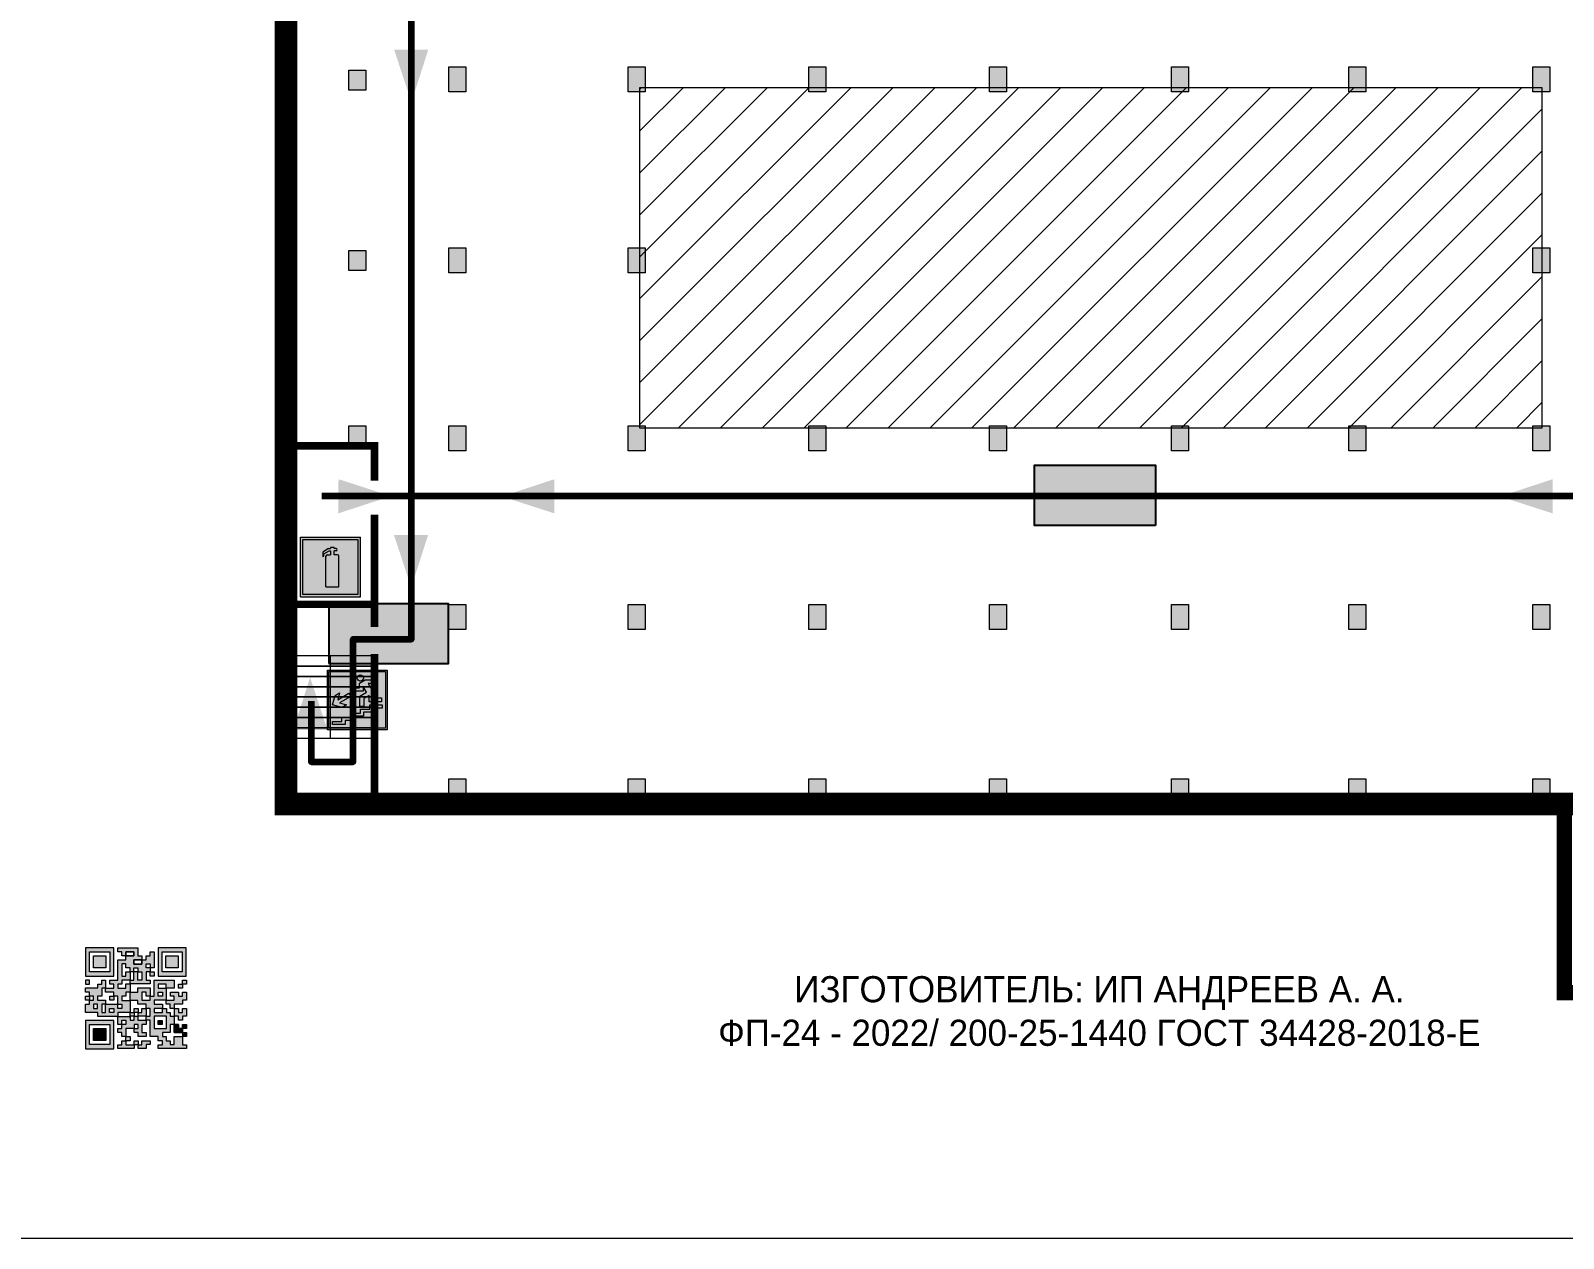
# Model space of a CAD drawing. Header units: millimetres. Extents: x 13810 to 67229, y 12374 to 21950.
# Drawn here: x 38777.9 to 38942, y 14154.1 to 14283.4 of the extents above; entities that cross this region are included whole.
import ezdxf

# ---------------------------------------------------------------- set-up
doc = ezdxf.new("R2010")
doc.units = ezdxf.units.MM
doc.layers.add('План_Штампы', color=7, linetype='Continuous')
doc.styles.add('обычный', font='arial.ttf')

# ---------------------------------------------------------------- blocks, each defined once
blk = doc.blocks.new('QR')
at = {"lineweight": 0}
h = blk.add_hatch(color=256, dxfattribs=at)
h.dxf.hatch_style = 1
h.paths.add_polyline_path([(9241.16, 2687.38), (9242.01, 2687.38), (9242.01, 2687.83), (9241.59, 2687.83), (9241.59, 2688.68), (9239.45, 2688.68), (9239.45, 2688.25), (9239.86, 2688.25), (9239.86, 2687.83), (9240.29, 2687.83), (9240.29, 2688.25), (9241.16, 2688.25), (9241.16, 2687.83), (9240.29, 2687.83), (9240.29, 2687.38), (9239.45, 2687.38), (9239.45, 2685.22), (9238.57, 2685.22), (9238.57, 2684.8), (9239.02, 2684.8), (9239.02, 2684.37), (9238.13, 2684.37), (9238.13, 2683.92), (9239.02, 2683.92), (9239.02, 2683.5), (9239.44, 2683.5), (9239.44, 2682.64), (9239.87, 2682.64), (9239.87, 2682.18), (9239.44, 2682.18), (9239.44, 2682.64), (9238.13, 2682.64), (9238.13, 2681.76), (9237.71, 2681.76), (9237.71, 2682.64), (9238.13, 2682.64), (9238.13, 2683.07), (9237.27, 2683.07), (9237.27, 2683.51), (9237.71, 2683.51), (9237.71, 2684.37), (9238.13, 2684.37), (9238.13, 2685.22), (9237.71, 2685.22), (9237.71, 2684.8), (9237.28, 2684.8), (9237.28, 2684.38), (9235.98, 2684.38), (9235.98, 2683.92), (9236.4, 2683.92), (9236.4, 2683.49), (9236.84, 2683.49), (9236.84, 2683.07), (9236.4, 2683.07), (9236.4, 2682.64), (9235.98, 2682.64), (9235.98, 2681.76), (9237.29, 2681.76), (9237.29, 2681.33), (9239.43, 2681.33), (9239.43, 2681.76), (9240.74, 2681.76), (9240.74, 2683.05), (9239.87, 2683.05), (9239.87, 2683.5), (9240.29, 2683.5), (9240.29, 2683.91), (9240.74, 2683.91), (9240.74, 2684.81), (9240.29, 2684.81), (9240.29, 2684.79), (9240.29, 2684.37), (9239.45, 2684.37), (9239.45, 2684.8), (9239.87, 2684.8), (9239.87, 2685.21), (9240.74, 2685.21), (9240.74, 2686.1), (9240.29, 2686.1), (9240.29, 2685.64), (9239.86, 2685.64), (9239.86, 2686.95), (9240.29, 2686.95), (9240.29, 2686.52), (9240.74, 2686.52), (9240.74, 2686.1), (9241.16, 2686.1), (9241.16, 2686.53), (9241.59, 2686.53), (9241.59, 2686.1), (9242.02, 2686.1), (9242.02, 2685.21), (9241.59, 2685.21), (9241.59, 2686.1), (9241.16, 2686.1), (9241.16, 2685.21), (9240.74, 2685.21), (9240.74, 2684.81), (9242.89, 2684.81), (9242.89, 2685.22), (9242.47, 2685.22), (9242.47, 2686.11), (9242.89, 2686.11), (9242.89, 2686.52), (9242.46, 2686.52), (9242.46, 2686.95), (9242.89, 2686.95), (9242.89, 2686.52), (9243.32, 2686.52), (9243.32, 2688.26), (9242.9, 2688.26), (9242.9, 2687.83), (9242.47, 2687.83), (9242.47, 2687.38), (9242.01, 2687.38), (9242.01, 2686.94), (9241.16, 2686.94)])
h.paths.add_polyline_path([(9239.02, 2682.18), (9239.02, 2681.76), (9238.54, 2681.76), (9238.54, 2682.18)], flags=16)
h.paths.add_polyline_path([(9237.27, 2682.65), (9237.27, 2682.19), (9236.83, 2682.19), (9236.83, 2682.65)], flags=16)
h = blk.add_hatch(color=256, dxfattribs=at)
h.dxf.hatch_style = 1
h.paths.add_polyline_path([(9238.15, 2687.83), (9236.83, 2687.83), (9236.83, 2686.52), (9238.15, 2686.52)], flags=0)
h.paths.add_polyline_path([(9239.01, 2685.65), (9239.01, 2688.68), (9235.98, 2688.68), (9235.98, 2685.65)])
h.paths.add_polyline_path([(9236.41, 2686.1), (9236.41, 2688.26), (9238.56, 2688.26), (9238.56, 2686.1)], flags=16)
h.paths.add_polyline_path([(9236.83, 2686.52), (9236.83, 2687.83), (9238.15, 2687.83), (9238.15, 2686.52)], flags=0)
h = blk.add_hatch(color=256, dxfattribs=at)
h.dxf.hatch_style = 1
h.paths.add_polyline_path([(9238.15, 2686.52), (9238.15, 2687.83), (9236.83, 2687.83), (9236.83, 2686.52)])
h.paths.add_polyline_path([(9245.91, 2686.52), (9245.91, 2687.83), (9244.59, 2687.83), (9244.59, 2686.52)], flags=0)
h.paths.add_polyline_path([(9246.77, 2685.65), (9246.77, 2688.68), (9243.74, 2688.68), (9243.74, 2685.65)])
h.paths.add_polyline_path([(9244.17, 2686.1), (9244.17, 2688.26), (9246.32, 2688.26), (9246.32, 2686.1)], flags=16)
h.paths.add_polyline_path([(9244.59, 2686.52), (9244.59, 2687.83), (9245.91, 2687.83), (9245.91, 2686.52)], flags=0)
h = blk.add_hatch(color=256, dxfattribs=at)
h.dxf.hatch_style = 1
h.paths.add_polyline_path([(9240.75, 2681.76), (9240.75, 2681.35), (9241.17, 2681.35), (9241.17, 2681.76)])
h.paths.add_polyline_path([(9241.6, 2682.18), (9241.17, 2682.18), (9241.17, 2681.76), (9241.6, 2681.76)])
h.paths.add_polyline_path([(9242.47, 2681.34), (9242.47, 2682.19), (9242.02, 2682.19), (9242.02, 2681.76), (9241.6, 2681.76), (9241.6, 2681.34)])
h.paths.add_polyline_path([(9239.87, 2678.3), (9239.44, 2678.3), (9239.44, 2677.89), (9241.17, 2677.89), (9241.17, 2678.3), (9240.28, 2678.3), (9240.28, 2678.73), (9239.87, 2678.73)])
h.paths.add_polyline_path([(9240.75, 2678.73), (9240.75, 2679.19), (9240.28, 2679.19), (9240.28, 2678.73)])
h.paths.add_polyline_path([(9241.6, 2678.73), (9241.17, 2678.73), (9241.17, 2678.3), (9241.6, 2678.3)])
h.paths.add_polyline_path([(9242.02, 2678.3), (9241.6, 2678.3), (9241.6, 2677.89), (9242.48, 2677.89), (9242.48, 2678.31), (9242.9, 2678.31), (9242.9, 2678.73), (9242.02, 2678.73)])
h.paths.add_polyline_path([(9246.36, 2684.37), (9246.36, 2684.79), (9245.93, 2684.79), (9245.93, 2684.37)])
h.paths.add_polyline_path([(9246.78, 2685.2), (9246.36, 2685.2), (9246.36, 2684.79), (9246.78, 2684.79)])
h.paths.add_polyline_path([(9245.91, 2687.83), (9244.59, 2687.83), (9244.59, 2686.52), (9245.91, 2686.52)])
h = blk.add_hatch(color=256, dxfattribs=at)
h.dxf.hatch_style = 1
h.paths.add_polyline_path([(9243.32, 2686.11), (9242.89, 2686.11), (9242.89, 2685.64), (9243.32, 2685.64)])
h.paths.add_polyline_path([(9239.02, 2683.07), (9239.02, 2683.5), (9238.56, 2683.5), (9238.56, 2683.07)])
h.paths.add_polyline_path([(9236.4, 2684.8), (9236.4, 2685.22), (9235.98, 2685.22), (9235.98, 2684.8)])
h.paths.add_polyline_path([(9236.4, 2683.07), (9236.4, 2683.49), (9235.98, 2683.49), (9235.98, 2683.07)])
h = blk.add_hatch(color=256, dxfattribs=at)
h.dxf.hatch_style = 1
h.paths.add_polyline_path([(9243.32, 2682.64), (9243.32, 2683.07), (9244.62, 2683.07), (9244.62, 2684.37), (9243.74, 2684.37), (9243.74, 2684.8), (9244.62, 2684.8), (9244.62, 2684.37), (9245.48, 2684.37), (9245.48, 2685.22), (9243.32, 2685.22), (9243.32, 2683.5), (9242.89, 2683.5), (9242.89, 2683.06), (9242.01, 2683.06), (9242.01, 2683.91), (9242.47, 2683.91), (9242.47, 2683.5), (9242.89, 2683.5), (9242.89, 2684.38), (9241.59, 2684.38), (9241.59, 2683.91), (9240.74, 2683.91), (9240.74, 2683.05), (9241.59, 2683.05), (9241.59, 2682.64), (9242.47, 2682.64), (9242.47, 2682.19), (9242.91, 2682.19), (9242.91, 2681.34), (9242.48, 2681.34), (9242.48, 2680.91), (9242.91, 2680.91), (9242.91, 2679.17), (9243.75, 2679.17), (9243.75, 2678.73), (9244.2, 2678.73), (9244.2, 2678.3), (9243.75, 2678.3), (9243.75, 2677.88), (9246.78, 2677.88), (9246.78, 2678.3), (9246.35, 2678.3), (9246.35, 2679.19), (9245.48, 2679.19), (9245.48, 2678.31), (9245.05, 2678.31), (9245.05, 2678.73), (9244.62, 2678.73), (9244.62, 2679.19), (9244.2, 2679.19), (9244.2, 2679.61), (9245.05, 2679.61), (9245.05, 2680.46), (9245.48, 2680.46), (9245.48, 2681.34), (9245.04, 2681.34), (9245.04, 2681.76), (9244.63, 2681.76), (9244.63, 2682.19), (9244.21, 2682.19), (9244.21, 2681.76), (9243.32, 2681.76), (9243.32, 2682.19), (9244.21, 2682.19), (9244.21, 2682.64)])
h.paths.add_polyline_path([(9243.75, 2683.49), (9243.75, 2683.92), (9244.21, 2683.92), (9244.21, 2683.49)], flags=16)
h.paths.add_polyline_path([(9243.32, 2681.34), (9244.63, 2681.34), (9244.63, 2680.04), (9243.32, 2680.04)], flags=16)
h.paths.add_polyline_path([(9243.76, 2680.89), (9244.18, 2680.89), (9244.18, 2680.48), (9243.76, 2680.48)], flags=0)
h = blk.add_hatch(color=256, dxfattribs=at)
h.dxf.hatch_style = 1
h.paths.add_polyline_path([(9246.36, 2683.07), (9246.78, 2683.07), (9246.78, 2683.92), (9246.36, 2683.92), (9246.36, 2683.49), (9245.92, 2683.49), (9245.92, 2683.92), (9245.06, 2683.92), (9245.06, 2683.49), (9245.48, 2683.49), (9245.48, 2683.07), (9244.62, 2683.07), (9244.62, 2682.65), (9245.05, 2682.65), (9245.05, 2682.18), (9245.48, 2682.18), (9245.48, 2682.65), (9246.36, 2682.65)])
h.paths.add_polyline_path([(9246.78, 2682.18), (9246.36, 2682.18), (9246.36, 2681.75), (9245.92, 2681.75), (9245.92, 2682.18), (9245.48, 2682.18), (9245.48, 2681.34), (9245.48, 2681.34), (9245.94, 2681.34), (9245.94, 2680.91), (9246.36, 2680.91), (9246.36, 2681.34), (9246.78, 2681.34)])
h = blk.add_hatch(color=256, dxfattribs=at)
h.dxf.hatch_style = 1
h.paths.add_polyline_path([(9235.98, 2680.9), (9235.98, 2677.86), (9239.02, 2677.86), (9239.02, 2680.9)])
h.paths.add_polyline_path([(9238.57, 2680.48), (9238.57, 2678.32), (9236.41, 2678.32), (9236.41, 2680.48)], flags=16)
h.paths.add_polyline_path([(9238.15, 2680.05), (9238.15, 2678.74), (9236.83, 2678.74), (9236.83, 2680.05)], flags=0)
h = blk.add_hatch(color=256, dxfattribs=at)
h.dxf.hatch_style = 1
h.paths.add_polyline_path([(9242.02, 2680.46), (9242.48, 2680.46), (9242.48, 2680.91), (9241.58, 2680.91), (9241.58, 2681.35), (9241.17, 2681.35), (9241.17, 2680.91), (9240.75, 2680.91), (9240.75, 2681.33), (9239.43, 2681.33), (9239.43, 2680.46), (9239.86, 2680.46), (9239.86, 2680.92), (9240.3, 2680.92), (9240.3, 2680.46), (9239.86, 2680.46), (9239.86, 2680.04), (9239.44, 2680.04), (9239.44, 2679.62), (9239.86, 2679.62), (9239.86, 2679.19), (9240.29, 2679.19), (9240.29, 2680.03), (9241.18, 2680.03), (9241.18, 2680.47), (9241.6, 2680.47), (9241.6, 2680.03), (9241.18, 2680.03), (9241.18, 2679.61), (9241.6, 2679.61), (9241.6, 2679.19), (9242.47, 2679.19), (9242.47, 2679.6), (9242.02, 2679.6)])
h = blk.add_hatch(color=256, dxfattribs=at)
h.dxf.hatch_style = 1
h.paths.add_polyline_path([(9244.18, 2680.48), (9244.18, 2680.89), (9243.76, 2680.89), (9243.76, 2680.48)])
h = blk.add_hatch(color=256, dxfattribs=at)
h.dxf.hatch_style = 1
h.paths.add_polyline_path([(9238.15, 2680.05), (9236.83, 2680.05), (9236.83, 2678.74), (9238.15, 2678.74)])
h = blk.add_hatch(color=256, dxfattribs=at)
h.dxf.hatch_style = 1
h.paths.add_polyline_path([(9245.93, 2680.04), (9245.93, 2680.46), (9245.48, 2680.46), (9245.48, 2679.62), (9246.35, 2679.62), (9246.35, 2680.04)])
h.paths.add_polyline_path([(9246.78, 2680.04), (9246.78, 2680.46), (9246.35, 2680.46), (9246.35, 2680.04)])
h.paths.add_polyline_path([(9246.78, 2679.18), (9246.78, 2679.62), (9246.35, 2679.62), (9246.35, 2679.18)])
for points in [[(9237.71, 2685.22), (9238.13, 2685.22), (9238.13, 2684.37), (9237.71, 2684.37), (9237.71, 2683.51), (9237.27, 2683.51), (9237.27, 2683.07), (9238.13, 2683.07), (9238.13, 2682.64), (9237.71, 2682.64), (9237.71, 2681.76), (9238.13, 2681.76), (9238.13, 2682.64), (9239.44, 2682.64), (9239.44, 2683.5), (9239.02, 2683.5), (9239.02, 2683.07), (9238.56, 2683.07), (9238.56, 2683.5), (9239.02, 2683.5), (9239.02, 2683.92), (9238.13, 2683.92), (9238.13, 2684.37), (9239.02, 2684.37), (9239.02, 2684.8), (9238.57, 2684.8), (9238.57, 2685.22), (9239.45, 2685.22), (9239.45, 2687.38), (9240.29, 2687.38), (9240.29, 2687.83), (9239.86, 2687.83), (9239.86, 2688.25), (9239.45, 2688.25), (9239.45, 2688.68), (9241.59, 2688.68), (9241.59, 2687.83), (9242.01, 2687.83), (9242.01, 2687.38), (9242.47, 2687.38), (9242.47, 2687.83), (9242.9, 2687.83), (9242.9, 2688.26), (9243.32, 2688.26), (9243.32, 2686.52), (9242.89, 2686.52), (9242.89, 2686.11), (9243.32, 2686.11), (9243.32, 2685.64), (9242.89, 2685.64), (9242.89, 2686.11), (9242.47, 2686.11), (9242.47, 2685.22), (9242.89, 2685.22), (9242.89, 2684.81), (9240.74, 2684.81), (9240.74, 2683.91), (9241.59, 2683.91), (9241.59, 2684.38), (9242.89, 2684.38), (9242.89, 2683.5), (9242.47, 2683.5), (9242.47, 2683.91), (9242.01, 2683.91), (9242.01, 2683.06), (9242.89, 2683.06), (9242.89, 2683.5), (9243.32, 2683.5), (9243.32, 2685.22), (9245.48, 2685.22), (9245.48, 2684.37), (9244.62, 2684.37), (9244.62, 2683.07), (9245.48, 2683.07), (9245.48, 2683.49), (9245.06, 2683.49), (9245.06, 2683.92), (9245.92, 2683.92), (9245.92, 2683.49), (9246.36, 2683.49), (9246.36, 2683.92), (9246.78, 2683.92), (9246.78, 2683.07), (9246.36, 2683.07), (9246.36, 2682.65), (9245.48, 2682.65), (9245.48, 2682.18), (9245.92, 2682.18), (9245.92, 2681.75), (9246.36, 2681.75), (9246.36, 2682.18), (9246.78, 2682.18), (9246.78, 2681.34), (9246.36, 2681.34), (9246.36, 2680.91), (9245.94, 2680.91), (9245.94, 2681.34), (9245.48, 2681.34), (9245.48, 2680.46), (9245.93, 2680.46), (9245.93, 2680.04), (9246.35, 2680.04), (9246.35, 2680.46), (9246.78, 2680.46), (9246.78, 2680.04), (9246.78, 2680.04), (9246.35, 2680.04), (9246.35, 2679.62), (9246.78, 2679.62), (9246.78, 2679.18), (9246.35, 2679.18), (9246.35, 2678.3), (9246.78, 2678.3), (9246.78, 2677.88), (9243.75, 2677.88), (9243.75, 2678.3), (9244.2, 2678.3), (9244.2, 2678.73), (9243.75, 2678.73), (9243.75, 2679.17), (9242.91, 2679.17), (9242.91, 2680.91), (9242.48, 2680.91), (9242.48, 2680.46), (9242.02, 2680.46), (9242.02, 2679.6), (9242.47, 2679.6), (9242.47, 2679.19), (9241.6, 2679.19), (9241.6, 2679.61), (9241.18, 2679.61), (9241.18, 2680.03), (9240.29, 2680.03), (9240.29, 2679.19), (9240.75, 2679.19), (9240.75, 2678.73), (9240.28, 2678.73), (9240.28, 2678.3), (9241.17, 2678.3), (9241.17, 2678.73), (9241.6, 2678.73), (9241.6, 2678.3), (9242.02, 2678.3), (9242.02, 2678.73), (9242.9, 2678.73), (9242.9, 2678.31), (9242.48, 2678.31), (9242.48, 2677.89), (9241.6, 2677.89), (9241.6, 2678.3), (9241.17, 2678.3), (9241.17, 2677.89), (9239.44, 2677.89), (9239.44, 2678.3), (9239.87, 2678.3), (9239.87, 2678.73), (9240.28, 2678.73), (9240.28, 2679.19), (9240.29, 2679.19), (9239.86, 2679.19), (9239.86, 2679.62), (9239.44, 2679.62), (9239.44, 2680.04), (9239.86, 2680.04), (9239.86, 2680.46), (9239.43, 2680.46), (9239.43, 2681.33), (9237.29, 2681.33), (9237.29, 2681.76), (9235.98, 2681.76), (9235.98, 2682.64), (9236.4, 2682.64), (9236.4, 2683.07), (9235.98, 2683.07), (9235.98, 2683.49), (9236.4, 2683.49), (9236.4, 2683.92), (9235.98, 2683.92), (9235.98, 2684.38), (9237.28, 2684.38), (9237.28, 2684.8), (9237.71, 2684.8), (9237.71, 2685.22), (9237.92, 2685.22)], [(9240.74, 2686.1), (9240.74, 2686.52), (9240.29, 2686.52), (9240.29, 2686.95), (9239.86, 2686.95), (9239.86, 2685.64), (9240.29, 2685.64), (9240.29, 2686.1), (9240.74, 2686.1), (9240.74, 2686.52)], [(9240.74, 2685.21), (9239.87, 2685.21), (9239.87, 2684.8), (9239.45, 2684.8), (9239.45, 2684.37), (9240.29, 2684.37), (9240.29, 2684.79), (9240.29, 2684.81), (9240.74, 2684.81), (9240.74, 2685.21), (9239.87, 2685.21)], [(9244.62, 2684.37), (9244.62, 2684.8), (9243.74, 2684.8), (9243.74, 2684.37), (9244.62, 2684.37)], [(9240.74, 2683.05), (9240.74, 2681.76), (9239.43, 2681.76), (9239.43, 2681.33), (9240.75, 2681.33), (9240.75, 2681.35), (9240.75, 2680.91), (9241.17, 2680.91), (9241.17, 2681.35), (9241.58, 2681.35), (9241.58, 2680.91), (9242.48, 2680.91), (9242.48, 2681.34), (9242.91, 2681.34), (9242.91, 2682.19), (9242.47, 2682.19), (9242.47, 2682.64), (9241.59, 2682.64), (9241.59, 2683.05), (9240.74, 2683.05)], [(9240.74, 2683.91), (9240.29, 2683.91), (9240.29, 2683.5), (9239.87, 2683.5), (9239.87, 2683.05), (9240.74, 2683.05), (9240.74, 2683.91)], [(9244.62, 2683.07), (9243.32, 2683.07), (9243.32, 2682.64), (9244.21, 2682.64), (9244.21, 2682.19), (9243.32, 2682.19), (9243.32, 2681.76), (9244.21, 2681.76), (9244.21, 2682.19), (9244.63, 2682.19), (9244.63, 2681.76), (9245.04, 2681.76), (9245.04, 2681.34), (9245.48, 2681.34)], [(9245.48, 2682.18), (9245.05, 2682.18), (9245.05, 2682.65), (9244.62, 2682.65), (9244.62, 2683.07)], [(9239.86, 2680.46), (9239.86, 2680.92), (9240.3, 2680.92), (9240.3, 2680.46), (9239.86, 2680.46)], [(9241.6, 2681.76), (9242.02, 2681.76), (9242.02, 2682.19), (9242.47, 2682.19), (9242.47, 2681.34), (9241.6, 2681.34), (9241.6, 2681.76)], [(9245.48, 2682.18), (9245.48, 2681.34)], [(9245.48, 2680.46), (9245.05, 2680.46), (9245.05, 2679.61), (9244.2, 2679.61), (9244.2, 2679.19), (9244.62, 2679.19), (9244.62, 2678.73), (9245.05, 2678.73), (9245.05, 2678.31), (9245.48, 2678.31), (9245.48, 2679.19), (9246.35, 2679.19), (9246.35, 2679.07)], [(9246.35, 2679.62), (9245.48, 2679.62), (9245.48, 2680.46)], [(9245.48, 2680.46), (9245.48, 2679.62), (9246.35, 2679.62), (9246.35, 2680.04), (9245.93, 2680.04), (9245.93, 2680.46), (9245.48, 2680.46), (9245.48, 2679.62)], [(9246.35, 2679.62), (9246.35, 2679.18)]]:
    blk.add_lwpolyline(points, dxfattribs=at)
for points in [[(9235.98, 2685.65), (9239.01, 2685.65), (9239.01, 2688.68), (9235.98, 2688.68)], [(9236.41, 2688.26), (9238.56, 2688.26), (9238.56, 2686.1), (9236.41, 2686.1)], [(9236.83, 2687.83), (9238.15, 2687.83), (9238.15, 2686.52), (9236.83, 2686.52)], [(9240.29, 2687.83), (9241.16, 2687.83), (9241.16, 2688.25), (9240.29, 2688.25)], [(9240.29, 2688.25), (9241.16, 2688.25), (9241.16, 2687.83), (9240.29, 2687.83)], [(9243.74, 2685.65), (9246.77, 2685.65), (9246.77, 2688.68), (9243.74, 2688.68)], [(9244.17, 2688.26), (9246.32, 2688.26), (9246.32, 2686.1), (9244.17, 2686.1)], [(9244.59, 2687.83), (9245.91, 2687.83), (9245.91, 2686.52), (9244.59, 2686.52)], [(9241.16, 2686.1), (9240.74, 2686.1), (9240.74, 2685.21), (9241.16, 2685.21)], [(9242.01, 2687.38), (9241.16, 2687.38), (9241.16, 2686.94), (9242.01, 2686.94)], [(9241.16, 2687.38), (9242.01, 2687.38), (9242.01, 2686.94), (9241.16, 2686.94)], [(9241.16, 2686.53), (9241.59, 2686.53), (9241.59, 2686.1), (9241.16, 2686.1)], [(9241.59, 2686.1), (9242.02, 2686.1), (9242.02, 2685.21), (9241.59, 2685.21)], [(9242.89, 2686.52), (9242.46, 2686.52), (9242.46, 2686.95), (9242.89, 2686.95)], [(9235.98, 2684.8), (9236.4, 2684.8), (9236.4, 2685.22), (9235.98, 2685.22)], [(9245.93, 2684.79), (9246.36, 2684.79), (9246.36, 2684.37), (9245.93, 2684.37)], [(9246.36, 2685.2), (9246.78, 2685.2), (9246.78, 2684.79), (9246.36, 2684.79)], [(9236.4, 2683.07), (9236.84, 2683.07), (9236.84, 2683.49), (9236.4, 2683.49)], [(9236.83, 2682.19), (9237.27, 2682.19), (9237.27, 2682.65), (9236.83, 2682.65)], [(9239.44, 2682.64), (9239.87, 2682.64), (9239.87, 2682.18), (9239.44, 2682.18)], [(9243.75, 2683.92), (9244.21, 2683.92), (9244.21, 2683.49), (9243.75, 2683.49)], [(9235.98, 2677.86), (9239.02, 2677.86), (9239.02, 2680.9), (9235.98, 2680.9)], [(9238.54, 2682.18), (9239.02, 2682.18), (9239.02, 2681.76), (9238.54, 2681.76)], [(9240.75, 2681.76), (9241.17, 2681.76), (9241.17, 2681.35), (9240.75, 2681.35)], [(9241.17, 2682.18), (9241.6, 2682.18), (9241.6, 2681.76), (9241.17, 2681.76)], [(9243.32, 2680.04), (9244.63, 2680.04), (9244.63, 2681.34), (9243.32, 2681.34)], [(9243.76, 2680.89), (9244.18, 2680.89), (9244.18, 2680.48), (9243.76, 2680.48)], [(9236.41, 2680.48), (9238.57, 2680.48), (9238.57, 2678.32), (9236.41, 2678.32)], [(9236.83, 2680.05), (9238.15, 2680.05), (9238.15, 2678.74), (9236.83, 2678.74)], [(9241.18, 2680.03), (9241.6, 2680.03), (9241.6, 2680.47), (9241.18, 2680.47)]]:
    blk.add_lwpolyline(points, close=True, dxfattribs=at)
blk = doc.blocks.new('A$C7B4425F7')
at = {"true_color": 0xffffff}
blk.add_hatch(color=7, dxfattribs=at).paths.add_polyline_path([(0, 0), (-16, 0), (-16, -8), (0, -8)])
h = blk.add_hatch(color=126)
h.paths.add_polyline_path([(-0.2, -0.2), (-15.8, -0.2), (-15.8, -7.8), (-0.2, -7.8)])
h.paths.add_polyline_path([(-11.76, -2.03), (-11.76, -3.66), (-11.17, -3.66, -0.568275), (-11.17, -6.18), (-12.58, -6.18), (-12.58, -2.03)], flags=16)
h.paths.add_polyline_path([(-13.33, -4.12, -0.495768), (-13.59, -6.18), (-15.03, -6.18), (-15.03, -2.03), (-13.59, -2.03, -0.487973)], flags=16)
h.paths.add_polyline_path([(-10.25, -2.03), (-9.48, -2.03), (-9.48, -6.18), (-10.25, -6.18)], flags=16)
h.paths.add_polyline_path([(-13.84, -3.69), (-14.24, -3.69), (-14.24, -3.03), (-13.9, -3.03, -0.692621)], flags=0)
h.paths.add_polyline_path([(-9.15, -2.03), (-8.4, -2.03), (-8.04, -3.07), (-7.68, -2.03), (-6.93, -2.03), (-7.64, -4.1), (-6.93, -6.18), (-7.68, -6.18), (-8.04, -5.14), (-8.4, -6.18), (-9.15, -6.18), (-8.44, -4.1)], flags=16)
h.paths.add_polyline_path([(-11.76, -4.46), (-11.42, -4.46, -0.692621), (-11.36, -5.12), (-11.76, -5.12)], flags=0)
h.paths.add_polyline_path([(-13.9, -5.2), (-14.24, -5.2), (-14.24, -4.55), (-13.84, -4.55, -0.708038)], flags=0)
edge = h.paths.add_edge_path(flags=16)
edge.add_ellipse((-5.51, -4.08), major_axis=(0, 2.05), ratio=0.586184, start_angle=0, end_angle=360)
edge = h.paths.add_edge_path(flags=0)
edge.add_ellipse((-5.51, -4.08), major_axis=(0, 1.14), ratio=0.454828, start_angle=0, end_angle=360)
h.paths.add_polyline_path([(-4.13, -4.96, 0.377264), (-3.48, -4.52, 0.0555), (-3.16, -2.03), (-1.66, -2.03), (-1.66, -4.96), (-0.96, -4.96), (-0.96, -7.01), (-1.75, -7.01), (-1.75, -6.18), (-3.3, -6.18), (-3.3, -7.02), (-4.13, -7.02)], flags=16)
h.paths.add_polyline_path([(-2.73, -2.91), (-2.28, -2.91), (-2.28, -4.96), (-3.05, -4.96, 0.079136)], flags=0)
at = {"color": 126}
blk.add_lwpolyline([(-16, -8), (0, -8), (0, 0), (-16, 0)], close=True, dxfattribs=at)
blk = doc.blocks.new('вниз 3')
at = {"lineweight": 0, "true_color": 0xffffff}
h = blk.add_hatch(color=7, dxfattribs=at)
h.dxf.hatch_style = 1
h.paths.add_polyline_path([(40997.5, -4475.69), (40997.25, -4475.28), (40995.76, -4476.15), (40995.97, -4475.23), (40995.39, -4475.56), (40995.05, -4476.83), (40996.33, -4477.17), (40996.91, -4476.83), (40996, -4476.55)], flags=0)
h.paths.add_polyline_path([(40999.81, -4473.95), (41000.22, -4473.95), (41000.64, -4474.67), (41001.03, -4474.43), (41000.46, -4473.49), (41000.42, -4473.49), (40999.43, -4473.49), (40998.68, -4473.92), (40998.68, -4474.57), (40997.88, -4474.57), (40997.88, -4475), (40999.14, -4475), (40999.14, -4474.43), (40999.14, -4474.38), (40999.59, -4475.15), (40998.72, -4475.67), (40998.72, -4477.06), (40999.24, -4477.06), (40999.24, -4475.96), (40999.95, -4475.56), (40999.95, -4476.43), (41001.61, -4476.43), (41001.61, -4475.88), (41000.47, -4475.88), (41000.47, -4475.12)], flags=0)
h.paths.add_polyline_path([(40999.2, -4473.24, 1), (40998.35, -4473.24, 1)], flags=0)
h.paths.add_polyline_path([(41000.46, -4477.26), (41001.69, -4477.26), (41001.69, -4476.84), (41000.03, -4476.84), (41000.03, -4477.39), (40998.78, -4477.39), (40998.78, -4477.95), (40997.53, -4477.95), (40997.53, -4478.5), (40996.29, -4478.5), (40996.29, -4479.06), (40995.05, -4479.06), (40995.05, -4479.48), (40995.29, -4479.48), (40996.72, -4479.48), (40996.72, -4478.92), (40997.97, -4478.92), (40997.97, -4478.36), (40999.2, -4478.36), (40999.2, -4477.81), (41000.46, -4477.81)], flags=0)
h.paths.add_polyline_path([(41002.37, -4472.17), (40994.37, -4472.17), (40994.37, -4480.17), (41002.37, -4480.17)])
h.paths.add_polyline_path([(41002.16, -4479.96), (40994.57, -4479.96), (40994.57, -4472.37), (41002.16, -4472.37)], flags=16)
h.paths.add_polyline_path([(41001.61, -4475.88), (41001.61, -4476.43), (40999.95, -4476.43), (40999.95, -4475.56), (40999.24, -4475.96), (40999.24, -4477.06), (40998.72, -4477.06), (40998.72, -4475.67), (40999.59, -4475.15), (40999.14, -4474.38), (40999.14, -4474.43), (40999.14, -4475), (40997.88, -4475), (40997.88, -4474.57), (40998.68, -4474.57), (40998.68, -4473.92), (40999.43, -4473.49), (41000.42, -4473.49), (41000.46, -4473.49), (41001.03, -4474.43), (41000.64, -4474.67), (41000.22, -4473.95), (40999.81, -4473.95), (41000.47, -4475.12), (41000.47, -4475.88)], flags=0)
h.paths.add_polyline_path([(41001.69, -4476.84), (41001.69, -4477.26), (41000.46, -4477.26), (41000.46, -4477.81), (40999.2, -4477.81), (40999.2, -4478.36), (40997.97, -4478.36), (40997.97, -4478.92), (40996.72, -4478.92), (40996.72, -4479.48), (40995.05, -4479.48), (40995.05, -4479.06), (40996.29, -4479.06), (40996.29, -4478.5), (40997.53, -4478.5), (40997.53, -4477.95), (40998.78, -4477.95), (40998.78, -4477.39), (41000.03, -4477.39), (41000.03, -4476.84)], flags=0)
h.paths.add_polyline_path([(40998.35, -4473.24, -1), (40999.2, -4473.24, -1)], flags=0)
h.paths.add_polyline_path([(40997.5, -4475.69), (40996, -4476.55), (40996.91, -4476.83), (40996.33, -4477.17), (40995.05, -4476.83), (40995.39, -4475.56), (40995.97, -4475.23), (40995.76, -4476.15), (40997.25, -4475.28)], flags=0)
at = {"lineweight": 0}
h = blk.add_hatch(color=126, dxfattribs=at)
h.dxf.hatch_style = 1
h.paths.add_polyline_path([(41002.16, -4472.37), (40994.57, -4472.37), (40994.57, -4479.96), (41002.16, -4479.96)])
h.paths.add_polyline_path([(40995.97, -4475.23), (40995.76, -4476.15), (40997.25, -4475.28), (40997.5, -4475.69), (40996, -4476.55), (40996.91, -4476.83), (40996.33, -4477.17), (40995.05, -4476.83), (40995.39, -4475.56)], flags=16)
h.paths.add_polyline_path([(40997.88, -4474.57), (40998.68, -4474.57), (40998.68, -4473.92), (40999.43, -4473.49), (41000.42, -4473.49), (41000.46, -4473.49), (41001.03, -4474.43), (41000.64, -4474.67), (41000.22, -4473.95), (40999.81, -4473.95), (41000.47, -4475.12), (41000.47, -4475.88), (41001.61, -4475.88), (41001.61, -4476.43), (40999.95, -4476.43), (40999.95, -4475.56), (40999.24, -4475.96), (40999.24, -4477.06), (40998.72, -4477.06), (40998.72, -4475.67), (40999.59, -4475.15), (40999.14, -4474.38), (40999.14, -4474.43), (40999.14, -4475), (40997.88, -4475)], flags=16)
h.paths.add_polyline_path([(40998.35, -4473.24, -1), (40999.2, -4473.24, -1)], flags=16)
h.paths.add_polyline_path([(40997.53, -4477.95), (40998.78, -4477.95), (40998.78, -4477.39), (41000.03, -4477.39), (41000.03, -4476.84), (41001.69, -4476.84), (41001.69, -4477.26), (41000.46, -4477.26), (41000.46, -4477.81), (40999.2, -4477.81), (40999.2, -4478.36), (40997.97, -4478.36), (40997.97, -4478.92), (40996.72, -4478.92), (40996.72, -4479.48), (40995.05, -4479.48), (40995.05, -4479.06), (40996.29, -4479.06), (40996.29, -4478.5), (40997.53, -4478.5)], flags=16)
at = {"lineweight": 0, "true_color": 0xffffff}
h = blk.add_hatch(color=7, dxfattribs=at)
h.dxf.hatch_style = 1
h.paths.add_polyline_path([(40999.2, -4473.24, 1), (40998.35, -4473.24, 1)])
h.paths.add_polyline_path([(40999.81, -4473.95), (41000.22, -4473.95), (41000.64, -4474.67), (41001.03, -4474.43), (41000.46, -4473.49), (41000.42, -4473.49), (40999.43, -4473.49), (40998.68, -4473.92), (40998.68, -4474.57), (40997.88, -4474.57), (40997.88, -4475), (40999.14, -4475), (40999.14, -4474.43), (40999.14, -4474.38), (40999.59, -4475.15), (40998.72, -4475.67), (40998.72, -4477.06), (40999.24, -4477.06), (40999.24, -4475.96), (40999.95, -4475.56), (40999.95, -4476.43), (41001.61, -4476.43), (41001.61, -4475.88), (41000.47, -4475.88), (41000.47, -4475.12)])
h.paths.add_polyline_path([(40999.2, -4477.81), (41000.46, -4477.81), (41000.46, -4477.26), (41001.69, -4477.26), (41001.69, -4476.84), (41000.03, -4476.84), (41000.03, -4477.39), (40998.78, -4477.39), (40998.78, -4477.95), (40997.53, -4477.95), (40997.53, -4478.5), (40996.29, -4478.5), (40996.29, -4479.06), (40995.05, -4479.06), (40995.05, -4479.48), (40995.29, -4479.48), (40996.72, -4479.48), (40996.72, -4478.92), (40997.97, -4478.92), (40997.97, -4478.36), (40999.2, -4478.36)])
h.paths.add_polyline_path([(40997.5, -4475.69), (40997.25, -4475.28), (40995.76, -4476.15), (40995.97, -4475.23), (40995.39, -4475.56), (40995.05, -4476.83), (40996.33, -4477.17), (40996.91, -4476.83), (40996, -4476.55)])
at = {"color": 126, "lineweight": 0}
for points in [[(40994.37, -4472.17), (41002.37, -4472.17), (41002.37, -4480.17), (40994.37, -4480.17)], [(40994.57, -4472.37), (41002.16, -4472.37), (41002.16, -4479.96), (40994.57, -4479.96)]]:
    blk.add_lwpolyline(points, close=True, dxfattribs=at)
for points in [[(40999.14, -4474.43), (40999.14, -4475), (40997.88, -4475), (40997.88, -4474.57), (40998.68, -4474.57), (40998.68, -4473.92), (40999.43, -4473.49), (41000.42, -4473.49), (41000.46, -4473.49), (41001.03, -4474.43), (41000.64, -4474.67), (41000.22, -4473.95), (40999.81, -4473.95), (41000.47, -4475.12), (41000.47, -4475.88), (41001.61, -4475.88), (41001.61, -4476.43), (40999.95, -4476.43), (40999.95, -4475.56), (40999.24, -4475.96), (40999.24, -4477.06), (40998.72, -4477.06), (40998.72, -4475.67), (40999.59, -4475.15), (40999.14, -4474.38), (40999.14, -4474.43)], [(40995.05, -4476.83), (40995.39, -4475.56), (40995.97, -4475.23), (40995.76, -4476.15), (40997.25, -4475.28), (40997.5, -4475.69), (40996, -4476.55), (40996.91, -4476.83), (40996.33, -4477.17), (40995.05, -4476.83)], [(40995.29, -4479.48), (40995.05, -4479.48), (40995.05, -4479.06), (40996.29, -4479.06), (40996.29, -4478.5), (40997.53, -4478.5), (40997.53, -4477.95), (40998.78, -4477.95), (40998.78, -4477.39), (41000.03, -4477.39), (41000.03, -4476.84), (41001.69, -4476.84), (41001.69, -4477.26), (41000.46, -4477.26), (41000.46, -4477.81), (40999.2, -4477.81), (40999.2, -4478.36), (40997.97, -4478.36), (40997.97, -4478.92), (40996.72, -4478.92), (40996.72, -4479.48), (40995.05, -4479.48)]]:
    blk.add_lwpolyline(points, dxfattribs=at)
blk.add_circle((40998.77, -4473.24), 0.426, dxfattribs=at)
blk = doc.blocks.new('A$C32E8229D')
at = {"true_color": 0xffffff}
blk.add_hatch(color=7, dxfattribs=at).paths.add_polyline_path([(0, 0), (0, -8), (16, -8), (16, 0)])
h = blk.add_hatch(color=126)
h.paths.add_polyline_path([(0.2, -0.2), (15.8, -0.2), (15.8, -7.8), (0.2, -7.8)])
h.paths.add_polyline_path([(13.49, -2.05), (12.08, -2.05), (11.37, -2.63, 0.162397), (11.29, -2.84), (11.29, -3.63), (10.35, -3.63), (10.35, -4.05), (11.68, -4.05), (11.68, -3.48), (12.26, -4.28), (11.29, -5.1), (11.29, -6.78), (11.85, -6.78), (11.85, -5.44), (12.8, -4.64), (12.8, -5.94), (14.46, -5.94), (14.46, -5.39), (13.45, -5.39), (13.45, -3.97), (12.46, -2.59), (13.15, -2.59), (13.69, -3.34), (14.18, -3)], flags=16)
h.paths.add_polyline_path([(10.74, -1.82, 1), (11.8, -1.82, 1)], flags=16)
h.paths.add_polyline_path([(9.39, -3.59), (5.99, -3.59), (6.56, -3.03), (5.91, -3.03), (5.1, -3.83), (5.91, -4.64), (6.56, -4.64), (5.99, -4.09), (9.39, -4.09)], flags=16)
h.paths.add_polyline_path([(4.29, -1.08), (1.72, -1.08), (1.72, -6.6), (4.29, -6.6)], flags=16)
at = {"color": 126}
blk.add_lwpolyline([(16, -8), (0, -8), (0, 0), (16, 0)], close=True, dxfattribs=at)
blk = doc.blocks.new('A$C3AD82952')
at = {"true_color": 0xf5f5ff}
h = blk.add_hatch(color=7, dxfattribs=at)
h.dxf.hatch_style = 1
h.paths.add_polyline_path([(8.21, 8.73, 0.414214), (7.89, 9.05), (7.22, 9.05), (7.22, 9.92), (7.59, 9.92, 1), (7.57, 10.36), (7.22, 10.36), (7.22, 10.6), (6.43, 10.6), (6.43, 10.36), (6.01, 10.36), (4.74, 9.59), (4.74, 8.69), (4.98, 8.73), (4.98, 9.26), (6.12, 9.91), (6.43, 9.91), (6.43, 9.05), (5.76, 9.05, 0.414214), (5.44, 8.73), (5.44, 2.2), (8.21, 2.2)], flags=0)
h.paths.add_polyline_path([(12.8, 12.8), (0, 12.8), (0, 0), (12.8, 0)])
h.paths.add_polyline_path([(0.51, 12.29), (12.29, 12.29), (12.29, 0.51), (0.51, 0.51)], flags=16)
h.paths.add_polyline_path([(4.74, 9.59), (6.01, 10.36), (6.43, 10.36), (6.43, 10.6), (7.22, 10.6), (7.22, 10.36), (7.59, 10.36, -0.94586), (7.59, 9.92), (7.22, 9.92), (7.22, 9.05), (7.89, 9.05, -0.414214), (8.21, 8.73), (8.21, 2.2), (5.44, 2.2), (5.44, 8.73, -0.414214), (5.76, 9.05), (6.43, 9.05), (6.43, 9.91), (6.12, 9.91), (4.98, 9.26), (4.98, 8.73), (4.74, 8.69)], flags=0)
h = blk.add_hatch(color=242)
h.dxf.hatch_style = 1
h.paths.add_polyline_path([(12.29, 12.29), (0.51, 12.29), (0.51, 0.51), (12.29, 0.51)])
h.paths.add_polyline_path([(4.74, 8.69), (4.74, 9.59), (6.01, 10.36), (6.43, 10.36), (6.43, 10.6), (7.22, 10.6), (7.22, 10.36), (7.59, 10.36, -0.94586), (7.59, 9.92), (7.22, 9.92), (7.22, 9.05), (7.89, 9.05, -0.414214), (8.21, 8.73), (8.21, 2.2), (5.44, 2.2), (5.44, 8.73, -0.414214), (5.76, 9.05), (6.43, 9.05), (6.43, 9.91), (6.12, 9.91), (4.98, 9.26), (4.98, 8.73)], flags=16)
h = blk.add_hatch(color=7, dxfattribs=at)
h.dxf.hatch_style = 1
h.paths.add_polyline_path([(8.21, 8.73, 0.414214), (7.89, 9.05), (7.22, 9.05), (7.22, 9.92), (7.59, 9.92, 1), (7.57, 10.36), (7.22, 10.36), (7.22, 10.6), (6.43, 10.6), (6.43, 10.36), (6.01, 10.36), (4.74, 9.59), (4.74, 8.69), (4.98, 8.73), (4.98, 9.26), (6.12, 9.91), (6.43, 9.91), (6.43, 9.05), (5.76, 9.05, 0.414214), (5.44, 8.73), (5.44, 2.2), (8.21, 2.2)])
at = {"color": 242, "lineweight": 5}
for p, q in [((0, 0), (0, 12.8)), ((0, 12.8), (12.8, 12.8)), ((6.01, 10.36), (4.74, 9.59)), ((4.98, 9.26), (6.12, 9.91)), ((6.01, 10.36), (6.43, 10.36)), ((6.12, 9.91), (6.43, 9.91)), ((7.22, 10.6), (6.43, 10.6)), ((6.43, 10.6), (6.43, 10.36)), ((6.43, 9.91), (6.43, 9.05)), ((7.22, 10.36), (7.22, 10.6)), ((7.59, 10.36), (7.22, 10.36)), ((7.22, 9.05), (7.22, 9.92)), ((7.59, 9.92), (7.22, 9.92)), ((12.8, 0), (12.8, 12.8)), ((4.74, 9.59), (4.74, 8.69)), ((4.74, 8.69), (4.98, 8.73)), ((4.98, 8.73), (4.98, 9.26)), ((5.44, 2.2), (5.44, 8.73)), ((5.76, 9.05), (6.43, 9.05)), ((7.89, 9.05), (7.22, 9.05)), ((8.21, 2.2), (8.21, 8.73)), ((0, 0), (12.8, 0)), ((5.44, 2.2), (8.21, 2.2))]:
    blk.add_line(p, q, dxfattribs=at)
blk.add_lwpolyline([(0.51, 12.29), (12.29, 12.29), (12.29, 0.51), (0.51, 0.51)], close=True, dxfattribs=at)
for centre, radius, start, end in [((7.58, 10.14), 0.223, 273.1875, 86.8125), ((5.76, 8.73), 0.32, 90, 180), ((7.89, 8.73), 0.32, 0, 90)]:
    blk.add_arc(centre, radius, start, end, dxfattribs=at)

msp = doc.modelspace()

# ---------------------------------------------------------------- hatches: boundary and pattern name
at = {"lineweight": 0}
h = msp.add_hatch(color=256, dxfattribs=at)
h.dxf.hatch_style = 1
h.paths.add_polyline_path([(38822.68, 14276.86), (38824.5, 14276.86), (38824.5, 14279.54), (38822.68, 14279.54)])
h = msp.add_hatch(color=256, dxfattribs=at)
h.dxf.hatch_style = 1
h.paths.add_polyline_path([(38841.88, 14276.86), (38843.7, 14276.86), (38843.7, 14279.54), (38841.88, 14279.54)])
h = msp.add_hatch(color=256, dxfattribs=at)
h.dxf.hatch_style = 1
h.paths.add_polyline_path([(38861.23, 14276.86), (38863.05, 14276.86), (38863.05, 14279.54), (38861.23, 14279.54)])
h = msp.add_hatch(color=256, dxfattribs=at)
h.dxf.hatch_style = 1
h.paths.add_polyline_path([(38880.59, 14276.86), (38882.41, 14276.86), (38882.41, 14279.54), (38880.59, 14279.54)])
h = msp.add_hatch(color=256, dxfattribs=at)
h.dxf.hatch_style = 1
h.paths.add_polyline_path([(38900.07, 14276.86), (38901.89, 14276.86), (38901.89, 14279.54), (38900.07, 14279.54)])
h = msp.add_hatch(color=256, dxfattribs=at)
h.dxf.hatch_style = 1
h.paths.add_polyline_path([(38919.08, 14276.86), (38920.9, 14276.86), (38920.9, 14279.54), (38919.08, 14279.54)])
h = msp.add_hatch(color=256, dxfattribs=at)
h.dxf.hatch_style = 1
h.paths.add_polyline_path([(38938.77, 14276.86), (38940.59, 14276.86), (38940.59, 14279.54), (38938.77, 14279.54)])
h = msp.add_hatch(color=256, dxfattribs=at)
h.dxf.hatch_style = 1
h.paths.add_polyline_path([(38811.94, 14277.06), (38813.76, 14277.06), (38813.76, 14279.21), (38811.94, 14279.21)])
at = {"lineweight": 0, "true_color": 0x000000}
h = msp.add_hatch(dxfattribs=at)
h.set_pattern_fill('ANSI31', color=18)
h.set_pattern_definition([(45, (-738.637, 42.175), (-2.24506403, 2.24506403), [])])
h.paths.add_polyline_path([(38939.79, 14277.32), (38843.1, 14277.32), (38843.1, 14240.9), (38939.79, 14240.9)])
h.paths.add_polyline_path([(39054.5, 14277.32), (38979.1, 14277.32), (38979.1, 14240.9), (39054.5, 14240.9)])
h.paths.add_polyline_path([(39093.21, 14277.32), (39074.23, 14277.32), (39074.23, 14240.9), (39093.21, 14240.9)])
at = {"lineweight": 0}
h = msp.add_hatch(color=256, dxfattribs=at)
h.dxf.hatch_style = 1
h.paths.add_polyline_path([(38811.94, 14257.73), (38813.76, 14257.73), (38813.76, 14259.88), (38811.94, 14259.88)])
h = msp.add_hatch(color=256, dxfattribs=at)
h.dxf.hatch_style = 1
h.paths.add_polyline_path([(38822.68, 14257.5), (38824.5, 14257.5), (38824.5, 14260.17), (38822.68, 14260.17)])
h = msp.add_hatch(color=256, dxfattribs=at)
h.dxf.hatch_style = 1
h.paths.add_polyline_path([(38841.88, 14257.5), (38843.7, 14257.5), (38843.7, 14260.17), (38841.88, 14260.17)])
h = msp.add_hatch(color=256, dxfattribs=at)
h.dxf.hatch_style = 1
h.paths.add_polyline_path([(38938.77, 14257.5), (38940.59, 14257.5), (38940.59, 14260.17), (38938.77, 14260.17)])
h = msp.add_hatch(color=256, dxfattribs=at)
h.dxf.hatch_style = 1
h.paths.add_polyline_path([(38811.94, 14238.96), (38813.76, 14238.96), (38813.76, 14241.11), (38811.94, 14241.11)])
h = msp.add_hatch(color=256, dxfattribs=at)
h.dxf.hatch_style = 1
h.paths.add_polyline_path([(38822.68, 14238.42), (38824.5, 14238.42), (38824.5, 14241.1), (38822.68, 14241.1)])
h = msp.add_hatch(color=256, dxfattribs=at)
h.dxf.hatch_style = 1
h.paths.add_polyline_path([(38841.88, 14238.42), (38843.7, 14238.42), (38843.7, 14241.1), (38841.88, 14241.1)])
h = msp.add_hatch(color=256, dxfattribs=at)
h.dxf.hatch_style = 1
h.paths.add_polyline_path([(38861.23, 14238.42), (38863.05, 14238.42), (38863.05, 14241.1), (38861.23, 14241.1)])
h = msp.add_hatch(color=256, dxfattribs=at)
h.dxf.hatch_style = 1
h.paths.add_polyline_path([(38880.59, 14238.42), (38882.41, 14238.42), (38882.41, 14241.1), (38880.59, 14241.1)])
h = msp.add_hatch(color=256, dxfattribs=at)
h.dxf.hatch_style = 1
h.paths.add_polyline_path([(38900.07, 14238.42), (38901.89, 14238.42), (38901.89, 14241.1), (38900.07, 14241.1)])
h = msp.add_hatch(color=256, dxfattribs=at)
h.dxf.hatch_style = 1
h.paths.add_polyline_path([(38919.08, 14238.42), (38920.9, 14238.42), (38920.9, 14241.1), (38919.08, 14241.1)])
h = msp.add_hatch(color=256, dxfattribs=at)
h.dxf.hatch_style = 1
h.paths.add_polyline_path([(38938.77, 14238.42), (38940.59, 14238.42), (38940.59, 14241.1), (38938.77, 14241.1)])
h = msp.add_hatch(color=256, dxfattribs=at)
h.dxf.hatch_style = 1
h.paths.add_polyline_path([(38822.68, 14219.29), (38824.5, 14219.29), (38824.5, 14221.97), (38822.68, 14221.97)])
h = msp.add_hatch(color=256, dxfattribs=at)
h.dxf.hatch_style = 1
h.paths.add_polyline_path([(38841.88, 14219.29), (38843.7, 14219.29), (38843.7, 14221.97), (38841.88, 14221.97)])
h = msp.add_hatch(color=256, dxfattribs=at)
h.dxf.hatch_style = 1
h.paths.add_polyline_path([(38861.23, 14219.29), (38863.05, 14219.29), (38863.05, 14221.97), (38861.23, 14221.97)])
h = msp.add_hatch(color=256, dxfattribs=at)
h.dxf.hatch_style = 1
h.paths.add_polyline_path([(38880.59, 14219.29), (38882.41, 14219.29), (38882.41, 14221.97), (38880.59, 14221.97)])
h = msp.add_hatch(color=256, dxfattribs=at)
h.dxf.hatch_style = 1
h.paths.add_polyline_path([(38900.07, 14219.29), (38901.89, 14219.29), (38901.89, 14221.97), (38900.07, 14221.97)])
h = msp.add_hatch(color=256, dxfattribs=at)
h.dxf.hatch_style = 1
h.paths.add_polyline_path([(38919.08, 14219.29), (38920.9, 14219.29), (38920.9, 14221.97), (38919.08, 14221.97)])
h = msp.add_hatch(color=256, dxfattribs=at)
h.dxf.hatch_style = 1
h.paths.add_polyline_path([(38938.77, 14219.29), (38940.59, 14219.29), (38940.59, 14221.97), (38938.77, 14221.97)])
h = msp.add_hatch(color=256, dxfattribs=at)
h.dxf.hatch_style = 1
h.paths.add_polyline_path([(38822.68, 14200.59), (38824.5, 14200.59), (38824.5, 14203.27), (38822.68, 14203.27)])
h = msp.add_hatch(color=256, dxfattribs=at)
h.dxf.hatch_style = 1
h.paths.add_polyline_path([(38841.88, 14200.59), (38843.7, 14200.59), (38843.7, 14203.27), (38841.88, 14203.27)])
h = msp.add_hatch(color=256, dxfattribs=at)
h.dxf.hatch_style = 1
h.paths.add_polyline_path([(38861.23, 14200.59), (38863.05, 14200.59), (38863.05, 14203.27), (38861.23, 14203.27)])
h = msp.add_hatch(color=256, dxfattribs=at)
h.dxf.hatch_style = 1
h.paths.add_polyline_path([(38880.59, 14200.59), (38882.41, 14200.59), (38882.41, 14203.27), (38880.59, 14203.27)])
h = msp.add_hatch(color=256, dxfattribs=at)
h.dxf.hatch_style = 1
h.paths.add_polyline_path([(38900.07, 14200.59), (38901.89, 14200.59), (38901.89, 14203.27), (38900.07, 14203.27)])
h = msp.add_hatch(color=256, dxfattribs=at)
h.dxf.hatch_style = 1
h.paths.add_polyline_path([(38919.08, 14200.59), (38920.9, 14200.59), (38920.9, 14203.27), (38919.08, 14203.27)])
h = msp.add_hatch(color=256, dxfattribs=at)
h.dxf.hatch_style = 1
h.paths.add_polyline_path([(38938.77, 14200.59), (38940.59, 14200.59), (38940.59, 14203.27), (38938.77, 14203.27)])

# ---------------------------------------------------------------- linework, layer by layer
at = {"color": 126, "lineweight": 0, "true_color": 0x008754}
msp.add_lwpolyline([(38762.27, 14549.05), (39362.27, 14549.05), (39362.27, 14154.05), (38762.27, 14154.05)], close=True, dxfattribs=at)
msp.add_lwpolyline([(38762.27, 14549.05), (39362.27, 14549.05), (39362.27, 14154.05), (38762.27, 14154.05)], close=True, dxfattribs=at)
msp.add_lwpolyline([(38762.27, 14549.05), (39362.27, 14549.05), (39362.27, 14154.05), (38762.27, 14154.05)], close=True, dxfattribs=at)
at = {"lineweight": 0}
for points, const_width in [([(38945.77, 14200.59), (38805.24, 14200.59), (38805.24, 14355.5), (38962.98, 14355.5)], 2.43), ([(38814.7, 14235.23), (38814.7, 14238.96), (38805.24, 14238.96)], 0.81), ([(38814.7, 14219.54), (38814.7, 14231.59)], 0.81), ([(38814.7, 14221.97), (38805.24, 14221.97)], 0.81), ([(38814.7, 14200.59), (38814.7, 14216.65)], 0.81), ([(38942.15, 14200.59), (38942.15, 14180.38), (38947.85, 14180.38)], 1.62)]:
    msp.add_lwpolyline(points, dxfattribs=dict(at, const_width=const_width))
at = {"color": 126, "lineweight": 100, "true_color": 0x008754}
for points in [[(38818.66, 14233.63), (38818.66, 14289.34), (38876.12, 14289.34), (38876.12, 14330.78)], [(38807.93, 14211.61), (38807.93, 14205.1), (38812.41, 14205.1), (38812.41, 14218.26), (38818.66, 14218.26), (38818.66, 14233.63), (38818.66, 14233.63)], [(39127.68, 14233.55), (38809.07, 14233.55)]]:
    msp.add_lwpolyline(points, dxfattribs=at)
at = {"lineweight": 0}
for points in [[(38822.68, 14276.86), (38822.68, 14279.54), (38824.5, 14279.54), (38824.5, 14276.86), (38822.68, 14276.86)], [(38841.88, 14276.86), (38841.88, 14279.54), (38843.7, 14279.54), (38843.7, 14276.86), (38841.88, 14276.86)], [(38861.23, 14276.86), (38861.23, 14279.54), (38863.05, 14279.54), (38863.05, 14276.86), (38861.23, 14276.86)], [(38880.59, 14276.86), (38880.59, 14279.54), (38882.41, 14279.54), (38882.41, 14276.86), (38880.59, 14276.86)], [(38900.07, 14276.86), (38900.07, 14279.54), (38901.89, 14279.54), (38901.89, 14276.86), (38900.07, 14276.86)], [(38919.08, 14276.86), (38919.08, 14279.54), (38920.9, 14279.54), (38920.9, 14276.86), (38919.08, 14276.86)], [(38938.77, 14276.86), (38938.77, 14279.54), (38940.59, 14279.54), (38940.59, 14276.86), (38938.77, 14276.86)], [(38811.94, 14277.06), (38811.94, 14279.21), (38813.76, 14279.21), (38813.76, 14277.06), (38811.94, 14277.06)], [(38844.2, 14240.9), (38939.79, 14240.9), (38939.79, 14277.32), (38843.1, 14277.32), (38843.1, 14240.9)], [(38843.1, 14240.9), (38939.79, 14240.9), (38939.79, 14277.32), (38843.1, 14277.32), (38843.1, 14240.9)], [(38811.94, 14257.73), (38811.94, 14259.88), (38813.76, 14259.88), (38813.76, 14257.73), (38811.94, 14257.73)], [(38822.68, 14257.5), (38822.68, 14260.17), (38824.5, 14260.17), (38824.5, 14257.5), (38822.68, 14257.5)], [(38841.88, 14257.5), (38841.88, 14260.17), (38843.7, 14260.17), (38843.7, 14257.5), (38841.88, 14257.5)], [(38938.77, 14257.5), (38938.77, 14260.17), (38940.59, 14260.17), (38940.59, 14257.5), (38938.77, 14257.5)], [(38811.94, 14238.96), (38811.94, 14241.11), (38813.76, 14241.11), (38813.76, 14238.96), (38811.94, 14238.96)], [(38822.68, 14238.42), (38822.68, 14241.1), (38824.5, 14241.1), (38824.5, 14238.42), (38822.68, 14238.42)], [(38841.88, 14238.42), (38841.88, 14241.1), (38843.7, 14241.1), (38843.7, 14238.42), (38841.88, 14238.42)], [(38861.23, 14238.42), (38861.23, 14241.1), (38863.05, 14241.1), (38863.05, 14238.42), (38861.23, 14238.42)], [(38880.59, 14238.42), (38880.59, 14241.1), (38882.41, 14241.1), (38882.41, 14238.42), (38880.59, 14238.42)], [(38900.07, 14238.42), (38900.07, 14241.1), (38901.89, 14241.1), (38901.89, 14238.42), (38900.07, 14238.42)], [(38919.08, 14238.42), (38919.08, 14241.1), (38920.9, 14241.1), (38920.9, 14238.42), (38919.08, 14238.42)], [(38938.77, 14238.42), (38938.77, 14241.1), (38940.59, 14241.1), (38940.59, 14238.42), (38938.77, 14238.42)], [(38822.68, 14219.29), (38822.68, 14221.97), (38824.5, 14221.97), (38824.5, 14219.29), (38822.68, 14219.29)], [(38841.88, 14219.29), (38841.88, 14221.97), (38843.7, 14221.97), (38843.7, 14219.29), (38841.88, 14219.29)], [(38861.23, 14219.29), (38861.23, 14221.97), (38863.05, 14221.97), (38863.05, 14219.29), (38861.23, 14219.29)], [(38880.59, 14219.29), (38880.59, 14221.97), (38882.41, 14221.97), (38882.41, 14219.29), (38880.59, 14219.29)], [(38900.07, 14219.29), (38900.07, 14221.97), (38901.89, 14221.97), (38901.89, 14219.29), (38900.07, 14219.29)], [(38919.08, 14219.29), (38919.08, 14221.97), (38920.9, 14221.97), (38920.9, 14219.29), (38919.08, 14219.29)], [(38938.77, 14219.29), (38938.77, 14221.97), (38940.59, 14221.97), (38940.59, 14219.29), (38938.77, 14219.29)], [(38814.7, 14216.46), (38805.24, 14216.46)], [(38814.7, 14215.36), (38805.24, 14215.36)], [(38805.24, 14215.36), (38814.7, 14215.36)], [(38810.01, 14207.64), (38810.01, 14216.46)], [(38814.7, 14214.26), (38805.24, 14214.26)], [(38805.24, 14214.26), (38814.7, 14214.26)], [(38814.7, 14213.15), (38805.24, 14213.15)], [(38805.24, 14213.15), (38814.7, 14213.15)], [(38814.7, 14212.05), (38805.24, 14212.05)], [(38805.24, 14212.05), (38814.7, 14212.05)], [(38814.7, 14210.95), (38805.24, 14210.95)], [(38805.24, 14210.95), (38814.7, 14210.95)], [(38814.7, 14209.84), (38805.24, 14209.84)], [(38805.24, 14209.84), (38814.7, 14209.84)], [(38814.7, 14208.74), (38805.24, 14208.74)], [(38805.24, 14208.74), (38814.7, 14208.74)], [(38805.24, 14207.64), (38814.7, 14207.64)], [(38822.68, 14200.59), (38822.68, 14203.27), (38824.5, 14203.27), (38824.5, 14200.59), (38822.68, 14200.59)], [(38841.88, 14200.59), (38841.88, 14203.27), (38843.7, 14203.27), (38843.7, 14200.59), (38841.88, 14200.59)], [(38861.23, 14200.59), (38861.23, 14203.27), (38863.05, 14203.27), (38863.05, 14200.59), (38861.23, 14200.59)], [(38880.59, 14200.59), (38880.59, 14203.27), (38882.41, 14203.27), (38882.41, 14200.59), (38880.59, 14200.59)], [(38900.07, 14200.59), (38900.07, 14203.27), (38901.89, 14203.27), (38901.89, 14200.59), (38900.07, 14200.59)], [(38919.08, 14200.59), (38919.08, 14203.27), (38920.9, 14203.27), (38920.9, 14200.59), (38919.08, 14200.59)], [(38938.77, 14200.59), (38938.77, 14203.27), (38940.59, 14203.27), (38940.59, 14200.59), (38938.77, 14200.59)]]:
    msp.add_lwpolyline(points, dxfattribs=at)
at = {"layer": 'План_Штампы', "color": 126, "true_color": 0x008754}
for points in [[(38816.81, 14281.4), (38820.47, 14281.4), (38818.66, 14275.78)], [(38810.84, 14231.72), (38810.85, 14235.38), (38816.47, 14233.57)], [(38833.98, 14235.38), (38833.97, 14231.72), (38828.35, 14233.53)], [(38940.9, 14235.38), (38940.89, 14231.72), (38935.27, 14233.53)], [(38816.79, 14229.41), (38820.45, 14229.41), (38818.64, 14223.79)], [(38809.66, 14208.53), (38806, 14208.53), (38807.81, 14214.15)]]:
    msp.add_solid(points, dxfattribs=at)

# ---------------------------------------------------------------- block references
at = {"xscale": 0.5, "yscale": 0.5, "zscale": 0.5}
msp.add_blockref('A$C3AD82952', (38806.79, 14222.76), dxfattribs=at)
at = {"color": 126, "true_color": 0x008754, "xscale": 0.8, "yscale": 0.8, "zscale": 0.8}
msp.add_blockref('вниз 3', (6014.17, 17792.67), dxfattribs=at)
at = {"color": 22, "lineweight": 100, "true_color": 0xbb1e10}
msp.add_blockref('QR', (29547.78, 11496.5), dxfattribs=at)
at = {"layer": 'План_Штампы', "color": 126, "true_color": 0x008754, "xscale": 0.8100087101568005, "yscale": 0.8100087101568005, "zscale": 0.8100087101568005, "rotation": 359.9978653237145}
msp.add_blockref('A$C32E8229D', (38885.39, 14236.89), dxfattribs=at)
at = {"layer": 'План_Штампы', "xscale": 0.8, "yscale": 0.8, "zscale": 0.8}
msp.add_blockref('A$C7B4425F7', (38822.63, 14222.04), dxfattribs=at)

# ---------------------------------------------------------------- texts
at = {"lineweight": 0, "insert": (38892.35, 14178.39), "char_height": 2.8, "width": 191.3484, "attachment_point": 5, "style": 'обычный'}
msp.add_mtext('\\pi-8.4,l8.4,t8.4;{\\fProxima Nova Rg|b0|i0|c204|p2;ИЗГОТОВИТЕЛЬ: ИП АНДРЕЕВ А. А.\\fProxima Nova Rg|b0|i0|c0|p2; \\fProxima Nova Rg|b0|i0|c204|p2;\\PФП-24 - 2022/ 200-25-1440 ГОСТ 34428-2018-Е}', dxfattribs=at)

doc.saveas('drawing.dxf')
